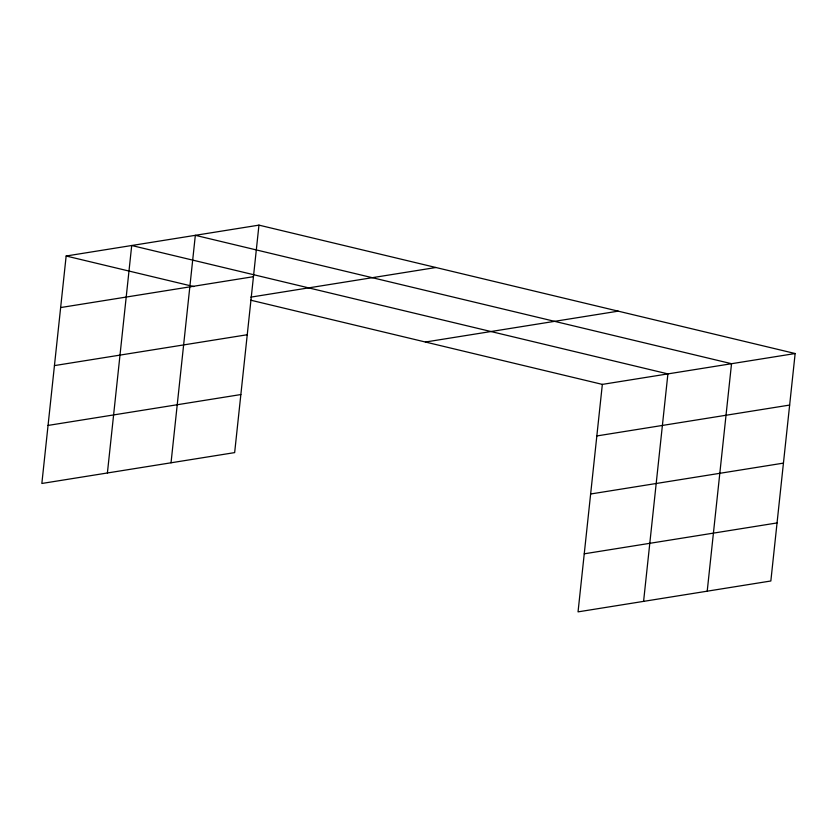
<?xml version="1.0" encoding="UTF-8"?>
<svg xmlns="http://www.w3.org/2000/svg" width="837" height="837" viewBox="0 0 837 837"><rect width="100%" height="100%" fill="white"/><g stroke="black" fill="none" stroke-linecap="round" stroke-linejoin="round"><path stroke-width="1.26" d="M258.957 225.132L66.154 256.007L41.85 483.472L234.653 452.608L258.957 225.132L795.15 353.528L770.846 580.993L578.043 611.868L602.347 384.392L795.15 353.528M107.398 472.978L131.712 245.513L667.905 373.898L643.59 601.364M171.03 462.798L195.335 235.323L731.528 363.708L707.213 591.184M60.651 307.556L253.454 276.681M250.818 297.135L435.899 267.505M54.447 365.602L247.25 334.737M425.405 342.03L618.208 311.155M48.054 425.426L240.857 394.551M596.844 435.941L789.636 405.066M590.64 493.997L783.432 463.123M584.247 553.812L777.05 522.937M66.154 256.007L193.807 286.568M250.702 300.19L602.347 384.392"/></g></svg>
